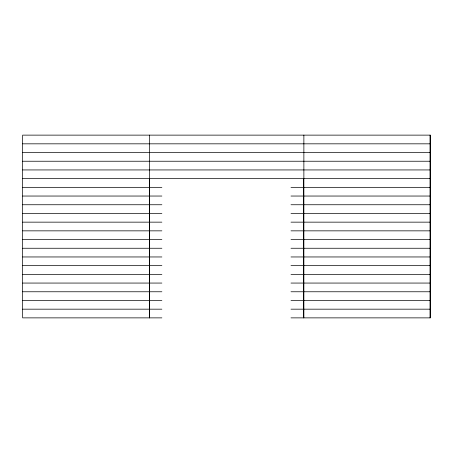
<?xml version="1.0" encoding="UTF-8"?>
<svg xmlns="http://www.w3.org/2000/svg" width="453" height="453" viewBox="0 0 453 453"><rect width="100%" height="100%" fill="white"/><g stroke="black" fill="none" stroke-linecap="round" stroke-linejoin="round"><path stroke-width="0.68" d="M22.667 143.828L430.016 143.828M22.667 152.531L430.016 152.531M22.667 161.234L430.016 161.234M22.667 169.937L430.016 169.937M22.667 178.641L430.016 178.641M22.667 187.338L161.868 187.338M290.996 187.338L430.016 187.338M22.667 196.041L161.868 196.041M290.996 196.041L430.016 196.041M22.667 204.745L161.868 204.745M290.996 204.745L430.016 204.745M22.667 213.448L161.868 213.448M290.996 213.448L430.016 213.448M22.667 222.151L161.868 222.151M290.996 222.151L430.016 222.151M22.667 230.849L161.868 230.849M290.996 230.849L430.016 230.849M22.667 239.552L161.868 239.552M290.996 239.552L430.016 239.552M22.667 248.255L161.868 248.255M290.996 248.255L430.016 248.255M22.667 256.959L161.868 256.959M290.996 256.959L430.016 256.959M22.667 265.662L161.868 265.662M290.996 265.662L430.016 265.662M22.667 274.359L161.868 274.359M290.996 274.359L430.016 274.359M22.667 283.063L161.868 283.063M290.996 283.063L430.016 283.063M22.667 291.766L161.868 291.766M290.996 291.766L430.016 291.766M22.667 300.469L161.868 300.469M290.996 300.469L430.016 300.469M22.667 309.173L161.868 309.173M290.996 309.173L430.016 309.173M161.868 317.87L22.65 317.87L22.65 135.13L430.35 135.13L430.35 317.87L290.996 317.87M430.016 135.13L430.016 317.87M303.872 135.13L303.872 317.87M303.363 178.641L303.363 317.87M149.501 178.641L149.501 317.87M149.422 135.13L149.422 317.87"/></g></svg>
